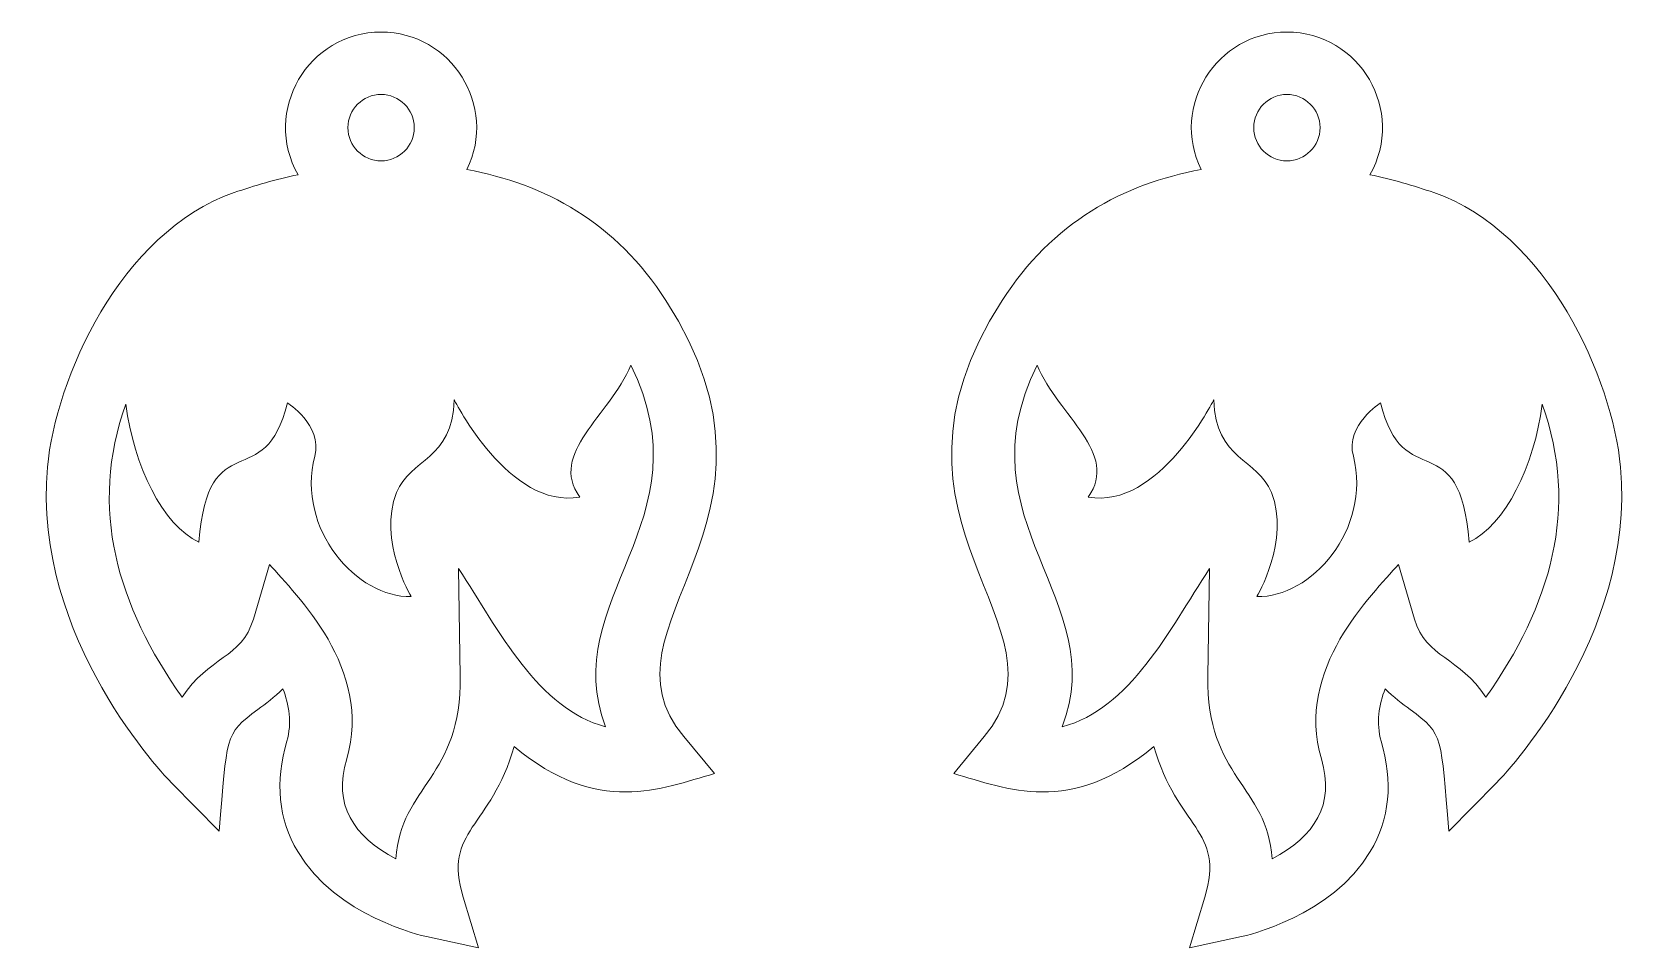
# Model space of a CAD drawing. Header units: inches. Extents: x 46 to 252, y 12 to 129.
import ezdxf

# ---------------------------------------------------------------- set-up
doc = ezdxf.new("R2010")
doc.units = ezdxf.units.IN
doc.header["$MEASUREMENT"] = 0
doc.layers.add('_U+0421_U+043B_U+043E_U+0439 1', color=7, linetype='Continuous')

msp = doc.modelspace()

# ---------------------------------------------------------------- linework, layer by layer
at = {"layer": '_U+0421_U+043B_U+043E_U+0439 1', "color": 1, "lineweight": 9, "true_color": 0xff0000}
for points, knots in [([(127.52, 94.79), (121.15, 104.75), (111.93, 109.8), (102, 111.57), (106, 119.72), (100.01, 129.2), (91.01, 129.2), (81.63, 129.2), (75.73, 119.04), (80.36, 110.91), (77.54, 110.31), (74.79, 109.54), (72.16, 108.62), (57.53, 103.55), (49.23, 84.64), (48.23, 73.45), (46.26, 51.41), (63.44, 33.66), (64.18, 32.92), (64.18, 32.92), (70.23, 26.76), (70.23, 26.76), (71.33, 38.92), (70.78, 39.14), (75.21, 42.38), (76.19, 43.09), (77.32, 43.92), (78.42, 45.03), (79.18, 43.01), (79.61, 40.63), (78.92, 38.32), (77.37, 33.09), (77.84, 28.33), (80.31, 24.15), (85.21, 15.87), (96.37, 13.36), (96.84, 13.26), (96.84, 13.26), (103.5, 11.81), (103.5, 11.81), (103.5, 11.81), (101.52, 18.33), (101.52, 18.33), (98.91, 26.92), (105.1, 27.16), (108.05, 37.64), (118.77, 28.64), (126.9, 32.23), (133.73, 34.15), (133.73, 34.15), (129.8, 38.89), (129.8, 38.89), (117.89, 53.26), (145.96, 65.98), (127.52, 94.79)], [0, 0, 0, 0, 1, 1, 1, 2, 2, 2, 3, 3, 3, 4, 4, 4, 5, 5, 5, 6, 6, 6, 7, 7, 7, 8, 8, 8, 9, 9, 9, 10, 10, 10, 11, 11, 11, 12, 12, 12, 13, 13, 13, 14, 14, 14, 15, 15, 15, 16, 16, 16, 17, 17, 17, 18, 18, 18, 18]), ([(168.34, 38.89), (168.34, 38.89), (164.41, 34.15), (164.41, 34.15), (171.24, 32.23), (179.37, 28.64), (190.09, 37.64), (193.03, 27.16), (199.23, 26.93), (196.62, 18.33), (196.62, 18.33), (194.64, 11.81), (194.64, 11.81), (194.64, 11.81), (201.3, 13.26), (201.3, 13.26), (201.77, 13.36), (212.92, 15.87), (217.82, 24.15), (220.3, 28.33), (220.77, 33.09), (219.22, 38.32), (218.53, 40.63), (218.96, 43.01), (219.72, 45.03), (220.81, 43.92), (221.94, 43.09), (222.92, 42.38), (227.36, 39.14), (226.8, 38.91), (227.91, 26.76), (227.91, 26.76), (233.96, 32.92), (233.96, 32.92), (234.69, 33.66), (251.88, 51.41), (249.91, 73.45), (248.9, 84.64), (240.61, 103.55), (225.98, 108.62), (223.35, 109.54), (220.6, 110.31), (217.78, 110.91), (222.41, 119.04), (216.51, 129.2), (207.13, 129.2), (198.13, 129.2), (192.14, 119.72), (196.14, 111.57), (186.21, 109.8), (176.99, 104.75), (170.62, 94.79), (152.17, 65.98), (180.25, 53.26), (168.34, 38.89)], [0, 0, 0, 0, 1, 1, 1, 2, 2, 2, 3, 3, 3, 4, 4, 4, 5, 5, 5, 6, 6, 6, 7, 7, 7, 8, 8, 8, 9, 9, 9, 10, 10, 10, 11, 11, 11, 12, 12, 12, 13, 13, 13, 14, 14, 14, 15, 15, 15, 16, 16, 16, 17, 17, 17, 18, 18, 18, 18]), ([(91, 121.2), (93.35, 121.2), (95.26, 119.29), (95.26, 116.95), (95.26, 114.6), (93.35, 112.69), (91, 112.69), (88.66, 112.69), (86.75, 114.6), (86.75, 116.95), (86.75, 119.29), (88.66, 121.2), (91, 121.2)], [0, 0, 0, 0, 1, 1, 1, 2, 2, 2, 3, 3, 3, 4, 4, 4, 4]), ([(211.38, 116.95), (211.38, 114.6), (209.48, 112.69), (207.13, 112.69), (204.78, 112.69), (202.88, 114.6), (202.88, 116.95), (202.88, 119.29), (204.78, 121.2), (207.13, 121.2), (209.48, 121.2), (211.38, 119.29), (211.38, 116.95)], [0, 0, 0, 0, 1, 1, 1, 2, 2, 2, 3, 3, 3, 4, 4, 4, 4]), ([(119.79, 40.17), (111.1, 42.44), (106.19, 52.4), (100.93, 60.43), (100.93, 60.43), (101.14, 46.64), (101.14, 46.64), (101.34, 33.57), (93.55, 32.71), (92.9, 23.24), (87.41, 26.14), (84.84, 30.15), (86.59, 36.04), (90.01, 47.59), (80.1, 57.05), (76.7, 60.97), (76.7, 60.97), (74.63, 53.96), (74.63, 53.96), (73.14, 48.93), (68.84, 49.15), (65.51, 43.94), (57.22, 55.59), (53.46, 68.22), (58.29, 81.49), (59.25, 73.66), (63.01, 65.95), (67.65, 63.84), (68.82, 79.17), (76.15, 69.76), (78.99, 81.67), (78.99, 81.67), (83.51, 78.86), (82.49, 74.84), (80.1, 65.43), (87.97, 56.64), (94.85, 56.85), (94.85, 56.85), (90.55, 64.07), (92.99, 70.17), (94.73, 74.53), (100.15, 74.34), (100.38, 82.06), (100.38, 82.06), (107.46, 67.94), (116.47, 69.6), (112.46, 75.23), (120.26, 79.96), (123.03, 86.51), (132.93, 66.53), (113.55, 56.37), (119.79, 40.17)], [0, 0, 0, 0, 1, 1, 1, 2, 2, 2, 3, 3, 3, 4, 4, 4, 5, 5, 5, 6, 6, 6, 7, 7, 7, 8, 8, 8, 9, 9, 9, 10, 10, 10, 11, 11, 11, 12, 12, 12, 13, 13, 13, 14, 14, 14, 15, 15, 15, 16, 16, 16, 17, 17, 17, 17]), ([(175.1, 86.51), (177.87, 79.96), (185.68, 75.23), (181.66, 69.6), (190.68, 67.94), (197.76, 82.06), (197.76, 82.06), (197.98, 74.34), (203.41, 74.53), (205.15, 70.17), (207.58, 64.07), (203.29, 56.85), (203.29, 56.85), (210.16, 56.64), (218.03, 65.43), (215.65, 74.84), (214.63, 78.86), (219.15, 81.67), (219.15, 81.67), (221.98, 69.76), (229.31, 79.17), (230.48, 63.84), (235.12, 65.95), (238.89, 73.66), (239.85, 81.49), (244.68, 68.22), (240.91, 55.59), (232.63, 43.94), (229.3, 49.15), (224.99, 48.93), (223.5, 53.96), (223.5, 53.96), (221.43, 60.97), (221.43, 60.97), (218.03, 57.05), (208.13, 47.59), (211.55, 36.04), (213.29, 30.15), (210.72, 26.14), (205.24, 23.24), (204.58, 32.71), (196.8, 33.57), (197, 46.64), (197, 46.64), (197.21, 60.43), (197.21, 60.43), (191.95, 52.4), (187.04, 42.44), (178.34, 40.17), (184.59, 56.37), (165.21, 66.53), (175.1, 86.51)], [0, 0, 0, 0, 1, 1, 1, 2, 2, 2, 3, 3, 3, 4, 4, 4, 5, 5, 5, 6, 6, 6, 7, 7, 7, 8, 8, 8, 9, 9, 9, 10, 10, 10, 11, 11, 11, 12, 12, 12, 13, 13, 13, 14, 14, 14, 15, 15, 15, 16, 16, 16, 17, 17, 17, 17])]:
    msp.add_open_spline(points, degree=3, knots=knots, dxfattribs=at)

doc.saveas('drawing.dxf')
